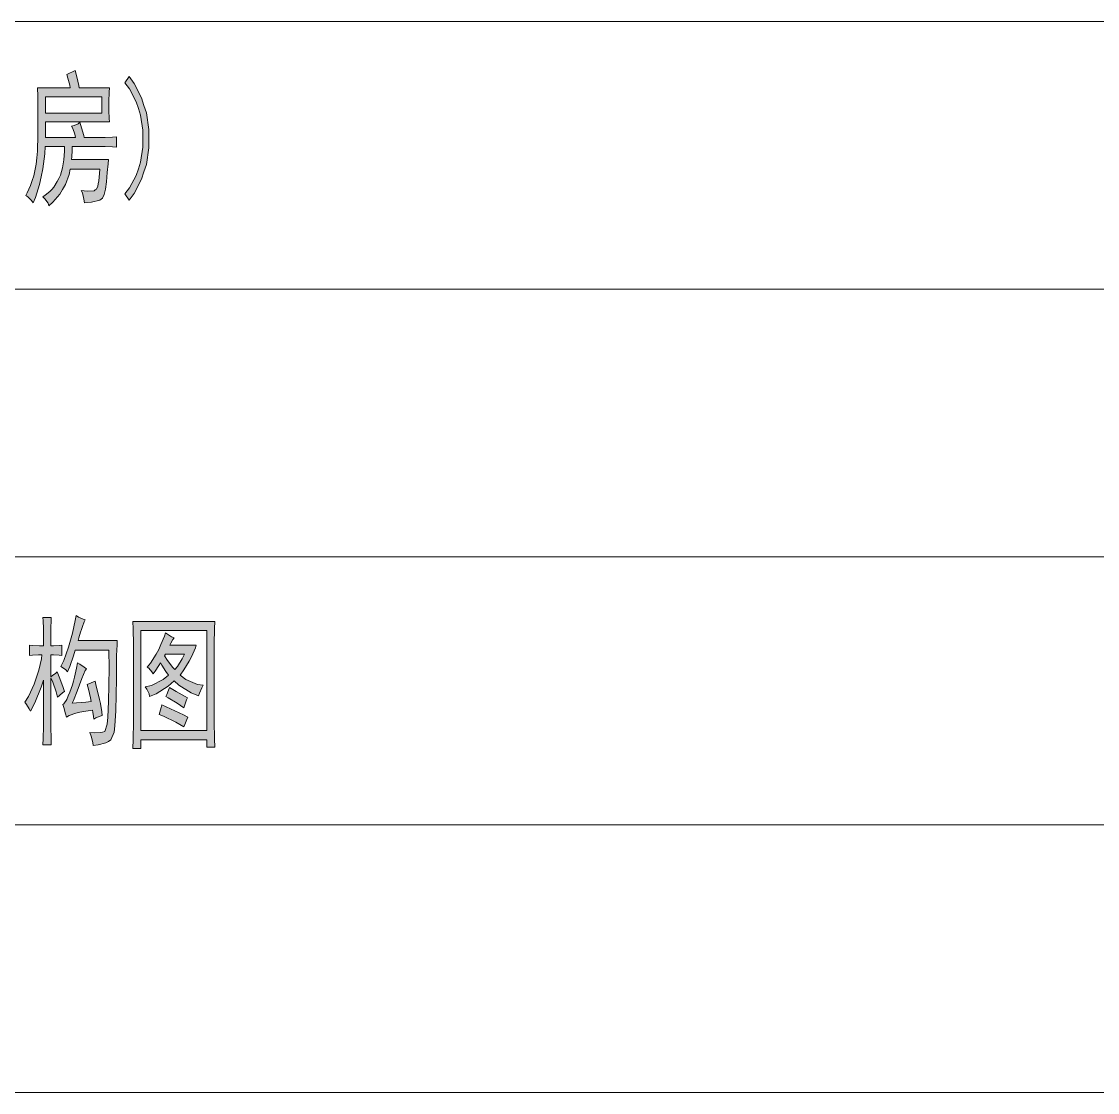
# Model space of a CAD drawing. Header units: millimetres. Extents: x 0 to 207, y 0 to 293.
# Drawn here: x 102.15 to 133.83, y 149.03 to 180.56 of the extents above; entities that cross this region are included whole.
import ezdxf

# ---------------------------------------------------------------- set-up
doc = ezdxf.new("R2010")
doc.units = ezdxf.units.MM

msp = doc.modelspace()

# ---------------------------------------------------------------- hatches: boundary and pattern name
h = msp.add_hatch(color=0)
h.paths.add_polyline_path([(103.624944, 177.478972), (103.702556, 177.496611), (103.8225, 177.553056), (103.868361, 177.595389), (103.921278, 177.429583), (103.984778, 177.207333), (103.998889, 177.147361), (104.521, 177.147361), (104.619778, 177.147361), (104.834972, 177.154417), (104.951389, 177.165), (104.951389, 176.865139), (104.834972, 176.872194), (104.619778, 176.882778), (104.521, 176.882778), (103.649639, 176.882778), (103.642583, 176.766361), (103.632, 176.575861), (103.624944, 176.501778), (104.718556, 176.501778), (104.707972, 176.374778), (104.67975, 176.113722), (104.665639, 175.976139), (104.651528, 175.838556), (104.623306, 175.623361), (104.609194, 175.54575), (104.591556, 175.468139), (104.538639, 175.358778), (104.496306, 175.330556), (104.4575, 175.298806), (104.210556, 175.245889), (104.009472, 175.221194), (103.991833, 175.330556), (103.945972, 175.514), (103.914222, 175.588083), (104.090611, 175.570444), (104.295222, 175.5775), (104.326972, 175.602194), (104.358722, 175.626889), (104.404583, 175.718611), (104.415167, 175.785639), (104.42575, 175.870306), (104.450444, 176.0855), (104.461028, 176.219556), (103.589667, 176.219556), (103.561444, 176.060806), (103.448556, 175.760944), (103.363889, 175.619833), (103.279222, 175.478722), (103.078139, 175.238833), (102.961722, 175.140056), (102.9335, 175.214139), (102.841778, 175.344667), (102.778278, 175.404639), (102.852361, 175.446972), (102.986417, 175.552806), (103.042861, 175.619833), (103.102833, 175.686861), (103.205139, 175.849139), (103.254528, 175.944389), (103.300389, 176.039639), (103.363889, 176.254833), (103.381528, 176.374778), (103.399167, 176.494722), (103.416806, 176.748722), (103.416806, 176.882778), (102.845306, 176.882778), (102.841778, 176.667583), (102.785333, 176.223083), (102.735944, 175.993778), (102.686556, 175.764472), (102.566611, 175.379944), (102.499583, 175.221194), (102.450194, 175.295278), (102.340833, 175.404639), (102.277333, 175.436389), (102.323194, 175.514), (102.418444, 175.732722), (102.467833, 175.877361), (102.517222, 176.022), (102.58425, 176.360667), (102.601889, 176.551167), (102.619528, 176.741667), (102.637167, 177.221444), (102.637167, 177.51425), (102.637167, 177.810583), (102.630111, 178.360917), (102.626583, 178.607861), (103.589667, 178.607861), (103.572028, 178.692528), (103.519111, 178.890083), (103.487361, 179.0065), (103.550861, 179.031194), (103.670806, 179.091167), (103.730778, 179.122917), (103.783694, 178.932417), (103.840139, 178.674889), (103.847194, 178.607861), (104.739722, 178.607861), (104.736194, 178.477333), (104.729139, 178.209222), (104.729139, 178.078694), (104.729139, 177.944639), (104.736194, 177.711806), (104.739722, 177.613028), (102.859417, 177.613028), (102.859417, 177.147361), (103.741361, 177.147361), (103.723722, 177.246139), (103.667278, 177.411944)])
h.paths.add_polyline_path([(104.521, 177.8635), (104.521, 178.343278), (102.859417, 178.343278), (102.859417, 177.8635)])
h = msp.add_hatch(color=0)
h.dxf.hatch_style = 2
h.paths.add_polyline_path([(105.903889, 177.115611), (105.903889, 176.840444), (105.829806, 176.350083), (105.75925, 176.134889), (105.685167, 175.919694), (105.466444, 175.503417), (105.321806, 175.305861), (105.194806, 175.485778), (105.328861, 175.662167), (105.529944, 176.032583), (105.596972, 176.226611), (105.660472, 176.420639), (105.7275, 176.865139), (105.7275, 177.115611), (105.7275, 177.362556), (105.660472, 177.807056), (105.596972, 178.004611), (105.529944, 178.198639), (105.328861, 178.576111), (105.194806, 178.759556), (105.321806, 178.939472), (105.466444, 178.734861), (105.685167, 178.311528), (105.75925, 178.092806), (105.829806, 177.877611), (105.903889, 177.38725)])
h = msp.add_hatch(color=0)
h.dxf.hatch_style = 2
h.paths.add_polyline_path([(103.215722, 160.672639), (103.169861, 160.831389), (103.071083, 161.113611), (103.018167, 161.237083), (103.018167, 159.974139), (103.018167, 159.801278), (103.025222, 159.444972), (103.02875, 159.261528), (102.785333, 159.261528), (102.792389, 159.452028), (102.799444, 159.808333), (102.799444, 159.974139), (102.799444, 161.170056), (102.732417, 160.961917), (102.541917, 160.506833), (102.414917, 160.256361), (102.379639, 160.323389), (102.2985, 160.457444), (102.252639, 160.524472), (102.354944, 160.690278), (102.527806, 161.057167), (102.594833, 161.261778), (102.661861, 161.466389), (102.739472, 161.794472), (102.750056, 161.917944), (102.658333, 161.917944), (102.478417, 161.910889), (102.390222, 161.900306), (102.390222, 162.200167), (102.478417, 162.193111), (102.683028, 162.182528), (102.799444, 162.182528), (102.799444, 162.567056), (102.799444, 162.690528), (102.792389, 162.912778), (102.785333, 163.015083), (103.02875, 163.015083), (103.025222, 162.930417), (103.018167, 162.708167), (103.018167, 162.567056), (103.018167, 162.182528), (103.095778, 162.182528), (103.258056, 162.193111), (103.342722, 162.200167), (103.342722, 161.900306), (103.258056, 161.910889), (103.095778, 161.917944), (103.018167, 161.917944), (103.018167, 161.268833), (103.064028, 161.304111), (103.159278, 161.378194), (103.205139, 161.420528), (103.261583, 161.268833), (103.374472, 160.979556), (103.423861, 160.838444), (103.374472, 160.806694), (103.268639, 160.722028)])
h = msp.add_hatch(color=0)
h.dxf.hatch_style = 2
h.paths.add_polyline_path([(104.030639, 162.948056), (104.002417, 162.888083), (103.945972, 162.746972), (103.921278, 162.665833), (103.893056, 162.581167), (103.843667, 162.415361), (103.818972, 162.334222), (104.972556, 162.334222), (104.9655, 162.207222), (104.954917, 161.900306), (104.947861, 161.720389), (104.947861, 161.212389), (104.926694, 160.266944), (104.902, 159.825972), (104.877306, 159.642528), (104.782056, 159.413222), (104.7115, 159.367361), (104.637417, 159.325028), (104.415167, 159.261528), (104.263472, 159.243889), (104.249361, 159.335611), (104.2035, 159.526111), (104.168222, 159.624889), (104.291694, 159.617833), (104.478667, 159.624889), (104.542167, 159.642528), (104.605667, 159.660167), (104.67975, 159.875361), (104.693861, 160.076444), (104.715028, 160.538583), (104.732667, 161.526361), (104.725611, 162.052), (103.737833, 162.052), (103.688444, 161.886194), (103.572028, 161.568694), (103.508528, 161.420528), (103.459139, 161.469917), (103.360361, 161.544), (103.310972, 161.568694), (103.395639, 161.752139), (103.540278, 162.143722), (103.60025, 162.348333), (103.656694, 162.556472), (103.737833, 162.923361), (103.762528, 163.078583), (103.833083, 163.029194), (103.967139, 162.965694)])
h = msp.add_hatch(color=0)
h.paths.add_polyline_path([(107.840639, 162.898667), (107.837111, 162.690528), (107.830056, 162.231917), (107.830056, 161.984972), (107.830056, 160.206972), (107.830056, 159.949444), (107.837111, 159.444972), (107.840639, 159.1945), (107.611333, 159.1945), (107.611333, 159.409694), (105.667528, 159.409694), (105.667528, 159.16275), (105.434694, 159.16275), (105.44175, 159.420278), (105.448806, 159.949444), (105.448806, 160.224611), (105.448806, 161.984972), (105.448806, 162.224861), (105.44175, 162.683472), (105.434694, 162.898667)])
h.paths.add_polyline_path([(107.611333, 159.691917), (107.611333, 162.630556), (105.667528, 162.630556), (105.667528, 159.691917)])
h = msp.add_hatch(color=0)
h.paths.add_polyline_path([(106.644722, 162.415361), (106.609444, 162.365972), (106.545944, 162.256611), (106.517722, 162.200167), (107.297361, 162.200167), (107.272667, 162.126083), (107.198583, 161.942639), (107.145667, 161.833278), (107.09275, 161.727444), (106.930472, 161.469917), (106.821111, 161.32175), (106.993972, 161.19475), (107.336167, 161.046583), (107.5055, 161.021889), (107.463167, 160.947806), (107.396139, 160.789056), (107.364389, 160.704389), (107.149194, 160.796111), (106.789361, 161.021889), (106.644722, 161.152417), (106.475389, 160.997194), (106.115556, 160.764361), (105.925056, 160.690278), (105.907417, 160.764361), (105.843917, 160.905472), (105.798056, 160.9725), (105.9815, 161.011306), (106.327222, 161.187694), (106.482444, 161.32175), (106.401306, 161.427583), (106.284889, 161.611028), (106.249611, 161.685111), (106.196694, 161.603972), (106.087333, 161.434639), (106.027361, 161.3535), (105.988556, 161.420528), (105.900361, 161.519306), (105.8545, 161.551056), (105.953278, 161.667472), (106.122611, 161.932056), (106.193167, 162.076694), (106.260194, 162.221333), (106.358972, 162.46475), (106.390722, 162.567056), (106.447167, 162.524722), (106.574167, 162.450639)])
h.paths.add_polyline_path([(106.366028, 161.886194), (106.454222, 161.745083), (106.605917, 161.544), (106.669417, 161.487556), (106.7435, 161.568694), (106.884611, 161.794472), (106.948111, 161.935583), (106.390722, 161.935583)])
h = msp.add_hatch(color=0)
h.dxf.hatch_style = 2
h.paths.add_polyline_path([(104.238778, 160.291639), (104.175278, 160.281056), (103.991833, 160.249306), (103.871889, 160.224611), (103.755472, 160.199917), (103.554389, 160.125833), (103.47325, 160.076444), (103.448556, 160.175222), (103.395639, 160.365722), (103.367417, 160.457444), (103.402694, 160.471556), (103.483833, 160.598556), (103.529694, 160.704389), (103.575556, 160.81375), (103.653167, 161.032472), (103.681389, 161.145361), (103.709611, 161.25825), (103.769583, 161.526361), (103.797806, 161.685111), (103.868361, 161.642778), (104.002417, 161.551056), (104.065917, 161.501667), (104.030639, 161.452278), (103.928333, 161.215917), (103.861306, 161.028944), (103.794278, 160.841972), (103.688444, 160.573861), (103.646111, 160.489194), (103.773111, 160.499778), (104.051806, 160.524472), (104.2035, 160.538583), (104.182333, 160.655), (104.122361, 160.905472), (104.087083, 161.039528), (104.319917, 161.138306), (104.355194, 160.997194), (104.418694, 160.729083), (104.446917, 160.605611), (104.478667, 160.482139), (104.517472, 160.24225), (104.528056, 160.125833), (104.464556, 160.108194), (104.344611, 160.058806), (104.284639, 160.023528), (104.274056, 160.101139), (104.249361, 160.231667)])
h = msp.add_hatch(color=0)
h.dxf.hatch_style = 2
h.paths.add_polyline_path([(106.507139, 160.954861), (106.704694, 160.838444), (106.969278, 160.690278), (107.039833, 160.655), (107.011611, 160.587972), (106.958694, 160.439806), (106.934, 160.358667), (106.736444, 160.489194), (106.471861, 160.655), (106.401306, 160.690278), (106.429528, 160.746722), (106.482444, 160.880778)])
h = msp.add_hatch(color=0)
h.dxf.hatch_style = 2
h.paths.add_polyline_path([(106.284889, 160.439806), (106.538889, 160.330444), (106.923417, 160.150528), (107.050417, 160.076444), (107.022194, 160.009417), (106.96575, 159.868306), (106.934, 159.794222), (106.697639, 159.935333), (106.33075, 160.11525), (106.20375, 160.157583), (106.228444, 160.224611), (106.26725, 160.365722)])

# ---------------------------------------------------------------- linework, layer by layer
at = {"color": 0, "lineweight": 0}
for points in [[(25.124833, 180.56225), (201.9935, 180.56225)], [(25.124833, 172.677667), (201.9935, 172.677667)], [(25.124833, 164.796611), (201.9935, 164.796611)], [(25.124833, 156.915556), (201.9935, 156.915556)], [(25.124833, 149.030972), (201.9935, 149.030972)]]:
    msp.add_lwpolyline(points, dxfattribs=at)
for points in [[(103.624944, 177.478972), (103.702556, 177.496611), (103.8225, 177.553056), (103.868361, 177.595389), (103.921278, 177.429583), (103.984778, 177.207333), (103.998889, 177.147361), (104.521, 177.147361), (104.619778, 177.147361), (104.834972, 177.154417), (104.951389, 177.165), (104.951389, 176.865139), (104.834972, 176.872194), (104.619778, 176.882778), (104.521, 176.882778), (103.649639, 176.882778), (103.642583, 176.766361), (103.632, 176.575861), (103.624944, 176.501778), (104.718556, 176.501778), (104.707972, 176.374778), (104.67975, 176.113722), (104.665639, 175.976139), (104.651528, 175.838556), (104.623306, 175.623361), (104.609194, 175.54575), (104.591556, 175.468139), (104.538639, 175.358778), (104.496306, 175.330556), (104.4575, 175.298806), (104.210556, 175.245889), (104.009472, 175.221194), (103.991833, 175.330556), (103.945972, 175.514), (103.914222, 175.588083), (104.090611, 175.570444), (104.295222, 175.5775), (104.326972, 175.602194), (104.358722, 175.626889), (104.404583, 175.718611), (104.415167, 175.785639), (104.42575, 175.870306), (104.450444, 176.0855), (104.461028, 176.219556), (103.589667, 176.219556), (103.561444, 176.060806), (103.448556, 175.760944), (103.363889, 175.619833), (103.279222, 175.478722), (103.078139, 175.238833), (102.961722, 175.140056), (102.9335, 175.214139), (102.841778, 175.344667), (102.778278, 175.404639), (102.852361, 175.446972), (102.986417, 175.552806), (103.042861, 175.619833), (103.102833, 175.686861), (103.205139, 175.849139), (103.254528, 175.944389), (103.300389, 176.039639), (103.363889, 176.254833), (103.381528, 176.374778), (103.399167, 176.494722), (103.416806, 176.748722), (103.416806, 176.882778), (102.845306, 176.882778), (102.841778, 176.667583), (102.785333, 176.223083), (102.735944, 175.993778), (102.686556, 175.764472), (102.566611, 175.379944), (102.499583, 175.221194), (102.450194, 175.295278), (102.340833, 175.404639), (102.277333, 175.436389), (102.323194, 175.514), (102.418444, 175.732722), (102.467833, 175.877361), (102.517222, 176.022), (102.58425, 176.360667), (102.601889, 176.551167), (102.619528, 176.741667), (102.637167, 177.221444), (102.637167, 177.51425), (102.637167, 177.810583), (102.630111, 178.360917), (102.626583, 178.607861), (103.589667, 178.607861), (103.572028, 178.692528), (103.519111, 178.890083), (103.487361, 179.0065), (103.550861, 179.031194), (103.670806, 179.091167), (103.730778, 179.122917), (103.783694, 178.932417), (103.840139, 178.674889), (103.847194, 178.607861), (104.739722, 178.607861), (104.736194, 178.477333), (104.729139, 178.209222), (104.729139, 178.078694), (104.729139, 177.944639), (104.736194, 177.711806), (104.739722, 177.613028), (102.859417, 177.613028), (102.859417, 177.147361), (103.741361, 177.147361), (103.723722, 177.246139), (103.667278, 177.411944)], [(105.903889, 177.115611), (105.903889, 176.840444), (105.829806, 176.350083), (105.75925, 176.134889), (105.685167, 175.919694), (105.466444, 175.503417), (105.321806, 175.305861), (105.194806, 175.485778), (105.328861, 175.662167), (105.529944, 176.032583), (105.596972, 176.226611), (105.660472, 176.420639), (105.7275, 176.865139), (105.7275, 177.115611), (105.7275, 177.362556), (105.660472, 177.807056), (105.596972, 178.004611), (105.529944, 178.198639), (105.328861, 178.576111), (105.194806, 178.759556), (105.321806, 178.939472), (105.466444, 178.734861), (105.685167, 178.311528), (105.75925, 178.092806), (105.829806, 177.877611), (105.903889, 177.38725)], [(104.521, 177.8635), (104.521, 178.343278), (102.859417, 178.343278), (102.859417, 177.8635)], [(103.215722, 160.672639), (103.169861, 160.831389), (103.071083, 161.113611), (103.018167, 161.237083), (103.018167, 159.974139), (103.018167, 159.801278), (103.025222, 159.444972), (103.02875, 159.261528), (102.785333, 159.261528), (102.792389, 159.452028), (102.799444, 159.808333), (102.799444, 159.974139), (102.799444, 161.170056), (102.732417, 160.961917), (102.541917, 160.506833), (102.414917, 160.256361), (102.379639, 160.323389), (102.2985, 160.457444), (102.252639, 160.524472), (102.354944, 160.690278), (102.527806, 161.057167), (102.594833, 161.261778), (102.661861, 161.466389), (102.739472, 161.794472), (102.750056, 161.917944), (102.658333, 161.917944), (102.478417, 161.910889), (102.390222, 161.900306), (102.390222, 162.200167), (102.478417, 162.193111), (102.683028, 162.182528), (102.799444, 162.182528), (102.799444, 162.567056), (102.799444, 162.690528), (102.792389, 162.912778), (102.785333, 163.015083), (103.02875, 163.015083), (103.025222, 162.930417), (103.018167, 162.708167), (103.018167, 162.567056), (103.018167, 162.182528), (103.095778, 162.182528), (103.258056, 162.193111), (103.342722, 162.200167), (103.342722, 161.900306), (103.258056, 161.910889), (103.095778, 161.917944), (103.018167, 161.917944), (103.018167, 161.268833), (103.064028, 161.304111), (103.159278, 161.378194), (103.205139, 161.420528), (103.261583, 161.268833), (103.374472, 160.979556), (103.423861, 160.838444), (103.374472, 160.806694), (103.268639, 160.722028)], [(104.030639, 162.948056), (104.002417, 162.888083), (103.945972, 162.746972), (103.921278, 162.665833), (103.893056, 162.581167), (103.843667, 162.415361), (103.818972, 162.334222), (104.972556, 162.334222), (104.9655, 162.207222), (104.954917, 161.900306), (104.947861, 161.720389), (104.947861, 161.212389), (104.926694, 160.266944), (104.902, 159.825972), (104.877306, 159.642528), (104.782056, 159.413222), (104.7115, 159.367361), (104.637417, 159.325028), (104.415167, 159.261528), (104.263472, 159.243889), (104.249361, 159.335611), (104.2035, 159.526111), (104.168222, 159.624889), (104.291694, 159.617833), (104.478667, 159.624889), (104.542167, 159.642528), (104.605667, 159.660167), (104.67975, 159.875361), (104.693861, 160.076444), (104.715028, 160.538583), (104.732667, 161.526361), (104.725611, 162.052), (103.737833, 162.052), (103.688444, 161.886194), (103.572028, 161.568694), (103.508528, 161.420528), (103.459139, 161.469917), (103.360361, 161.544), (103.310972, 161.568694), (103.395639, 161.752139), (103.540278, 162.143722), (103.60025, 162.348333), (103.656694, 162.556472), (103.737833, 162.923361), (103.762528, 163.078583), (103.833083, 163.029194), (103.967139, 162.965694)], [(107.840639, 162.898667), (107.837111, 162.690528), (107.830056, 162.231917), (107.830056, 161.984972), (107.830056, 160.206972), (107.830056, 159.949444), (107.837111, 159.444972), (107.840639, 159.1945), (107.611333, 159.1945), (107.611333, 159.409694), (105.667528, 159.409694), (105.667528, 159.16275), (105.434694, 159.16275), (105.44175, 159.420278), (105.448806, 159.949444), (105.448806, 160.224611), (105.448806, 161.984972), (105.448806, 162.224861), (105.44175, 162.683472), (105.434694, 162.898667)], [(107.611333, 159.691917), (107.611333, 162.630556), (105.667528, 162.630556), (105.667528, 159.691917)], [(106.644722, 162.415361), (106.609444, 162.365972), (106.545944, 162.256611), (106.517722, 162.200167), (107.297361, 162.200167), (107.272667, 162.126083), (107.198583, 161.942639), (107.145667, 161.833278), (107.09275, 161.727444), (106.930472, 161.469917), (106.821111, 161.32175), (106.993972, 161.19475), (107.336167, 161.046583), (107.5055, 161.021889), (107.463167, 160.947806), (107.396139, 160.789056), (107.364389, 160.704389), (107.149194, 160.796111), (106.789361, 161.021889), (106.644722, 161.152417), (106.475389, 160.997194), (106.115556, 160.764361), (105.925056, 160.690278), (105.907417, 160.764361), (105.843917, 160.905472), (105.798056, 160.9725), (105.9815, 161.011306), (106.327222, 161.187694), (106.482444, 161.32175), (106.401306, 161.427583), (106.284889, 161.611028), (106.249611, 161.685111), (106.196694, 161.603972), (106.087333, 161.434639), (106.027361, 161.3535), (105.988556, 161.420528), (105.900361, 161.519306), (105.8545, 161.551056), (105.953278, 161.667472), (106.122611, 161.932056), (106.193167, 162.076694), (106.260194, 162.221333), (106.358972, 162.46475), (106.390722, 162.567056), (106.447167, 162.524722), (106.574167, 162.450639)], [(106.366028, 161.886194), (106.454222, 161.745083), (106.605917, 161.544), (106.669417, 161.487556), (106.7435, 161.568694), (106.884611, 161.794472), (106.948111, 161.935583), (106.390722, 161.935583)], [(104.238778, 160.291639), (104.175278, 160.281056), (103.991833, 160.249306), (103.871889, 160.224611), (103.755472, 160.199917), (103.554389, 160.125833), (103.47325, 160.076444), (103.448556, 160.175222), (103.395639, 160.365722), (103.367417, 160.457444), (103.402694, 160.471556), (103.483833, 160.598556), (103.529694, 160.704389), (103.575556, 160.81375), (103.653167, 161.032472), (103.681389, 161.145361), (103.709611, 161.25825), (103.769583, 161.526361), (103.797806, 161.685111), (103.868361, 161.642778), (104.002417, 161.551056), (104.065917, 161.501667), (104.030639, 161.452278), (103.928333, 161.215917), (103.861306, 161.028944), (103.794278, 160.841972), (103.688444, 160.573861), (103.646111, 160.489194), (103.773111, 160.499778), (104.051806, 160.524472), (104.2035, 160.538583), (104.182333, 160.655), (104.122361, 160.905472), (104.087083, 161.039528), (104.319917, 161.138306), (104.355194, 160.997194), (104.418694, 160.729083), (104.446917, 160.605611), (104.478667, 160.482139), (104.517472, 160.24225), (104.528056, 160.125833), (104.464556, 160.108194), (104.344611, 160.058806), (104.284639, 160.023528), (104.274056, 160.101139), (104.249361, 160.231667)], [(106.507139, 160.954861), (106.704694, 160.838444), (106.969278, 160.690278), (107.039833, 160.655), (107.011611, 160.587972), (106.958694, 160.439806), (106.934, 160.358667), (106.736444, 160.489194), (106.471861, 160.655), (106.401306, 160.690278), (106.429528, 160.746722), (106.482444, 160.880778)], [(106.284889, 160.439806), (106.538889, 160.330444), (106.923417, 160.150528), (107.050417, 160.076444), (107.022194, 160.009417), (106.96575, 159.868306), (106.934, 159.794222), (106.697639, 159.935333), (106.33075, 160.11525), (106.20375, 160.157583), (106.228444, 160.224611), (106.26725, 160.365722)]]:
    msp.add_lwpolyline(points, close=True, dxfattribs=at)

doc.saveas('drawing.dxf')
